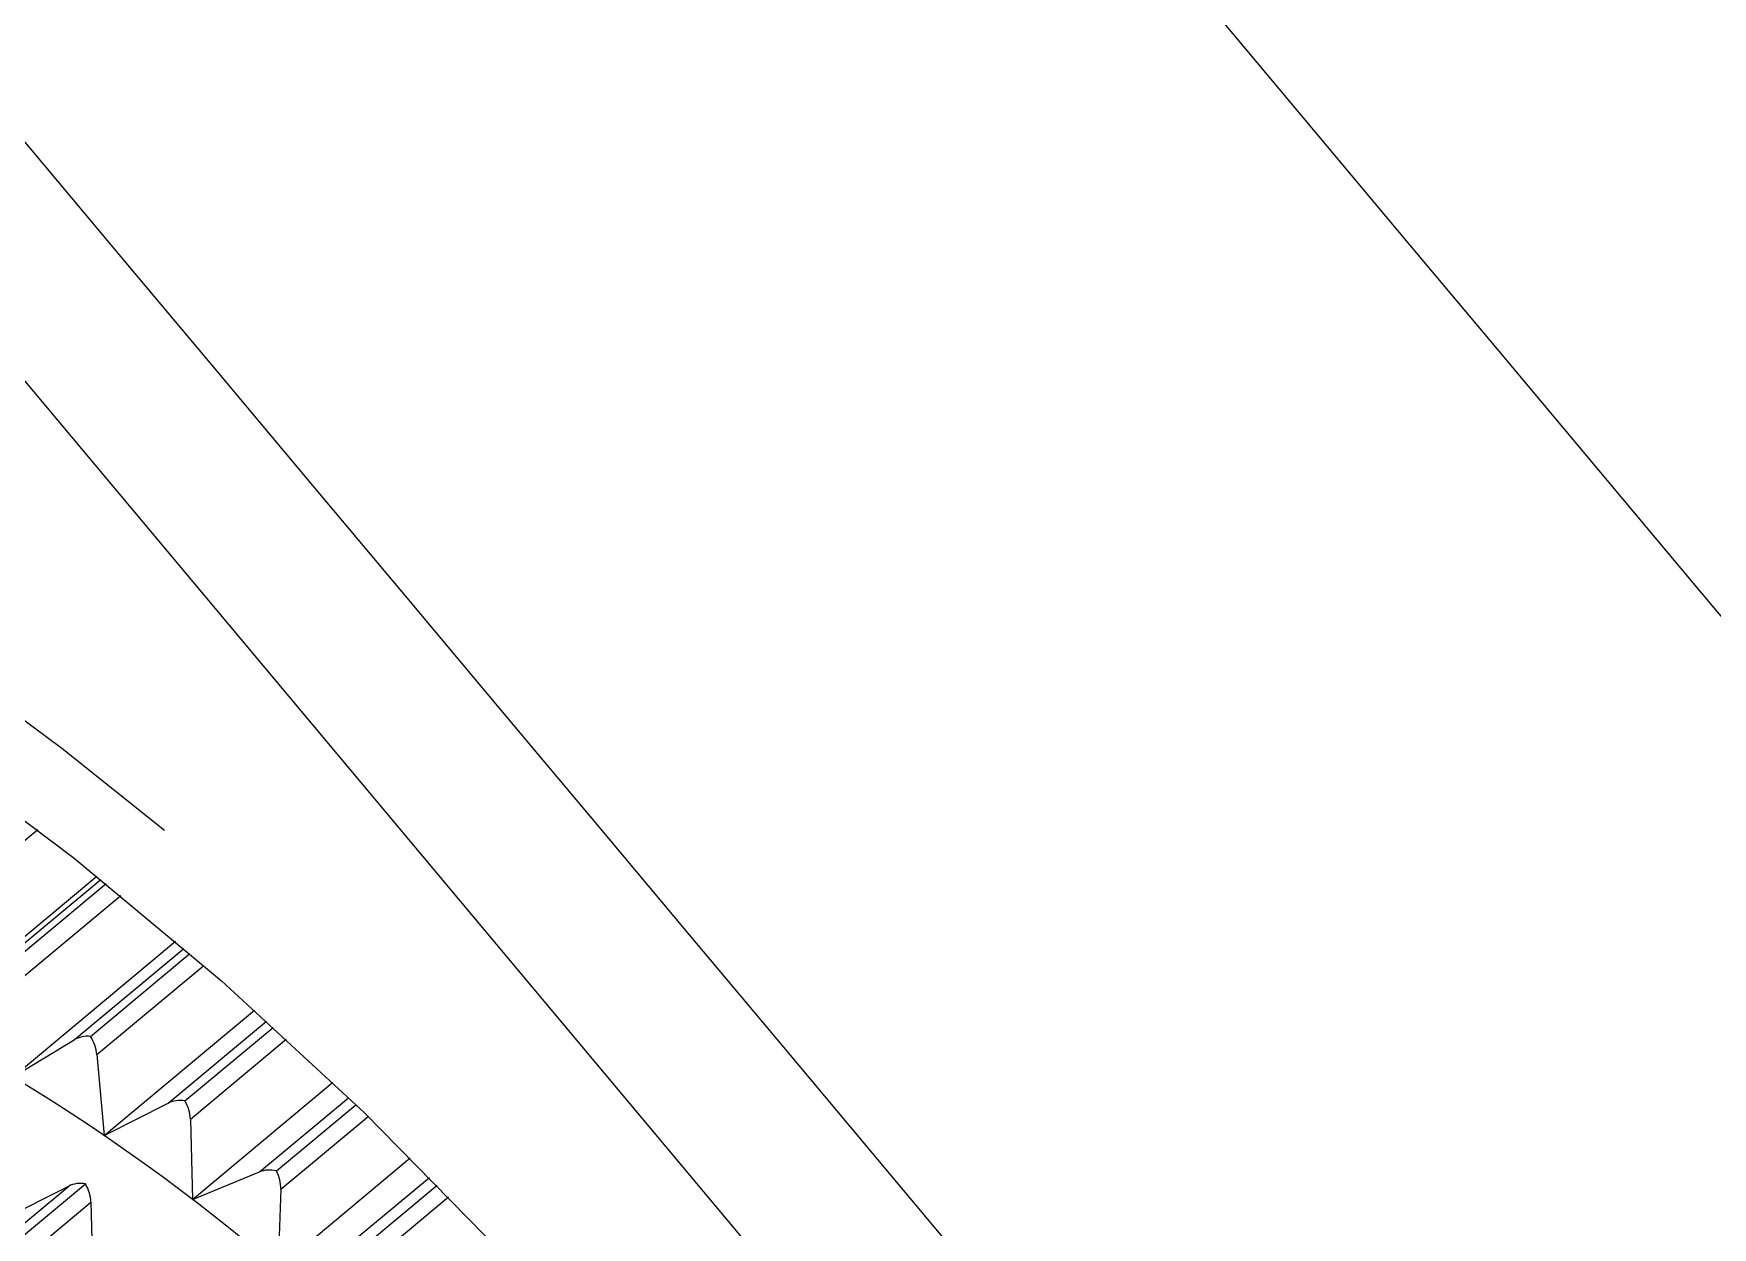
# Model space of a CAD drawing. Extents: x 741 to 1339, y 725 to 848.
# Drawn here: x 1102.99709 to 1103.00471, y 786.82625 to 786.83167 of the extents above; entities that cross this region are included whole.
import ezdxf

# ---------------------------------------------------------------- set-up
doc = ezdxf.new("R2010")
doc.units = 0
doc.header["$MEASUREMENT"] = 0
doc.linetypes.add('CONTINU', pattern=[0])
for name, color, linetype in [('Lay Out', 31, 'CONTINUOUS'), ('PAREDES', 7, 'CONTINUOUS'), ('PENA-008', 8, 'CONTINUOUS')]:
    doc.layers.add(name, color=color, linetype=linetype)

# ---------------------------------------------------------------- blocks, each defined once
blk = doc.blocks.new('A$C12870BC7')
at = {"layer": 'Lay Out', "linetype": 'CONTINU', "ltscale": 0.6}
for p, q in [((0.9334747946082871, 1.491036899470529), (1.10382279996179, 1.491036899470529)), ((1.053936668209985, 1.489236393185067), (1.05393852975044, 1.490064748144661)), ((1.054036092777437, 1.489549254039886), (1.054037282942545, 1.490075978421075)), ((1.054082081980368, 1.489611752970106), (1.054083150077304, 1.490080983218306)), ((1.054158588239034, 1.489573423548038), (1.05415974788707, 1.490089039720871)), ((1.054425459890922, 1.4893328270811), (1.05442719936309, 1.490115284388978)), ((1.054549450688228, 1.489639828661367), (1.054550549302235, 1.490125660187843)), ((1.05460032261999, 1.489699886226774), (1.054601268648753, 1.490129688439239)), ((1.054673624587849, 1.489657528553536), (1.054674692684785, 1.490135303577446)), ((1.053456573889889, 1.489114813235275), (1.053458557498516, 1.490003347828562)), ((1.053531004988827, 1.489432312682695), (1.053532286705149, 1.490013113286452)), ((1.053571958877455, 1.489497008840701), (1.053573118525605, 1.490018728424658)), ((1.053651333739367, 1.489462707670029), (1.053652584938618, 1.490029348360096)), ((1.052987099505231, 1.488968697572474), (1.052989235699101, 1.489929740690215)), ((1.053036231964938, 1.489289370793742), (1.053037666266505, 1.489937919261294)), ((1.053071967437063, 1.489356142111475), (1.053073279670571, 1.489943900604132)), ((1.053153905731619, 1.489325991260486), (1.053155309516228, 1.489957206040501)), ((1.052530198147451, 1.488798412401749), (1.052532547960709, 1.489845269480085)), ((1.052553848865614, 1.489121038714458), (1.052555466269609, 1.489849663936113)), ((1.052584213336104, 1.489189518987516), (1.052585678154742, 1.489855645278951)), ((1.05266834885856, 1.489163640524268), (1.052669935745485, 1.489871880352595)), ((1.052196677245888, 1.488976632006981), (1.052198447235128, 1.489775202320217)), ((1.053936668209985, 1.489236393185067), (1.054036092777437, 1.489549254039886)), ((1.054158588239034, 1.489573423548038), (1.054425459890922, 1.4893328270811)), ((1.053651333739367, 1.489462707670029), (1.053936668209985, 1.489236393185067)), ((1.053456573889889, 1.489114813235275), (1.053531004988827, 1.489432312682695)), ((1.053153905731619, 1.489325991260486), (1.053456573889889, 1.489114813235275)), ((1.052987099505231, 1.488968697572474), (1.053036231964938, 1.489289370793742)), ((1.053455261656609, 1.48852693267456), (1.053529692755319, 1.488844310053693)), ((1.053527068288531, 1.487668548932035), (1.053529692755319, 1.488844310053693)), ((1.053568022177274, 1.487733367158327), (1.053570646644062, 1.488909128279758)), ((1.053647397039185, 1.487699065987655), (1.053650021505973, 1.488874827109314)), ((1.053650021505973, 1.488874827109314), (1.053935386493663, 1.488648512624351))]:
    blk.add_line(p, q, dxfattribs=at)
for points in [[(1.051409794965025, 1.489958792927311), (1.051984949913503, 1.490095753473199), (1.052570297558646, 1.490214647922059)], [(1.04761795924469, 1.487917812242969), (1.048005556368935, 1.488163779711769), (1.048403590326302, 1.488392291424745), (1.048844317644466, 1.488621291410638), (1.049294016977115, 1.48883234736779), (1.050012174848575, 1.489128118671417), (1.050774063660924, 1.489393617055995), (1.051573488451709, 1.489624936338188), (1.052404376326876, 1.489819146880492), (1.053260562841274, 1.489973929386835), (1.054135944583663, 1.490087208697716), (1.055024387625849, 1.490157764130274), (1.055919788556821, 1.490184619139356), (1.056816043965227, 1.490167651656449), (1.057706989406142, 1.490106861681554), (1.058586613019202, 1.490003103692217), (1.05944884191058, 1.489857476302333), (1.060287633703183, 1.489671810535512), (1.061096793434785, 1.489448303619767), (1.061870126142935, 1.489189885192147), (1.062601528416621, 1.488899973163072)]]:
    blk.add_lwpolyline(points, dxfattribs=at)
for centre, radius, start, end in [((1.151145028190626, 3.019458048536237), 1.466147559632665, 260.8806133861786, 279.1194392848835), ((1.150884952043725, -152.0122262495063), 153.508512631862, 90.01741581812536, 90.08119482226273), ((1.150787663670144, -139.2092423055365), 140.7010131401963, 90.01890191929488, 90.0882692912573)]:
    blk.add_arc(centre, radius, start, end, dxfattribs=at)
for centre, major_axis, ratio, start_param, end_param in [((1.15114504890937, 5.828385070437591), (2.344892712631126e-15, 4.255094146988052), 0.5783642864339333, 3.047316074371338, 3.235869169235229), ((1.056046159684456, 1.483118333860759), (0.007849841200368564, -1.745575585321846e-05), 0.8089340818482185, 0.5219685435295105, 2.178149700164795), ((1.054191058386209, 1.489516905960883), (0.000159970405913555, -3.662046682493362e-07), 0.8089340472728174, 2.321810483932495, 2.891863584518433), ((1.054039541204702, 1.489487121314525), (0.000159970405913555, -3.662046682493362e-07), 0.8089340472728174, 0.7333543300628662, 1.303407311439514), ((1.05368819834257, 1.489408021106257), (0.000159970405913555, -3.662046682493362e-07), 0.8089340472728174, 2.385924577713013, 2.95597767829895), ((1.053539366661994, 1.489370424093678), (0.000159970405913555, -3.662046682493362e-07), 0.8089340472728174, 0.7974684834480286, 1.367521405220032), ((1.053195012205606, 1.489273257788383), (0.000159970405913555, -3.662046682493362e-07), 0.8089340472728174, 2.450038909912109, 3.020091772079468), ((1.05304947636705, 1.489227970477643), (0.000159970405913555, -3.662046682493362e-07), 0.8089340472728174, 0.8615825772285461, 1.431635618209839), ((1.053686886109176, 1.488820140545542), (0.000159970405913555, -3.662046682493362e-07), 0.8089340472728174, 2.385924577713013, 2.95597767829895), ((1.0535380544286, 1.488782543532963), (0.000159970405913555, -3.662046682493362e-07), 0.8089340472728174, 0.7974684834480286, 1.367521405220032), ((1.056042222984161, 1.481354692178613), (0.007849841200368564, -1.745575585321846e-05), 0.8089340818482185, 0.5219685435295105, 2.178149700164795)]:
    blk.add_ellipse(centre, major_axis=major_axis, ratio=ratio, start_param=start_param, end_param=end_param, dxfattribs=at)
blk = doc.blocks.new('Layout')
at = {"layer": 'PENA-008', "color": 7, "ltscale": 0.2, "rotation": 309.9340696695724}
blk.add_blockref('A$C12870BC7', (1155.442080052279, 501.922035493262), dxfattribs=at)

msp = doc.modelspace()

# ---------------------------------------------------------------- block references
at = {"layer": 'PAREDES', "color": 7, "lineweight": 0}
msp.add_blockref('Layout', (-54.26272107964405, 284.7565376754262), dxfattribs=at)

doc.saveas('drawing.dxf')
